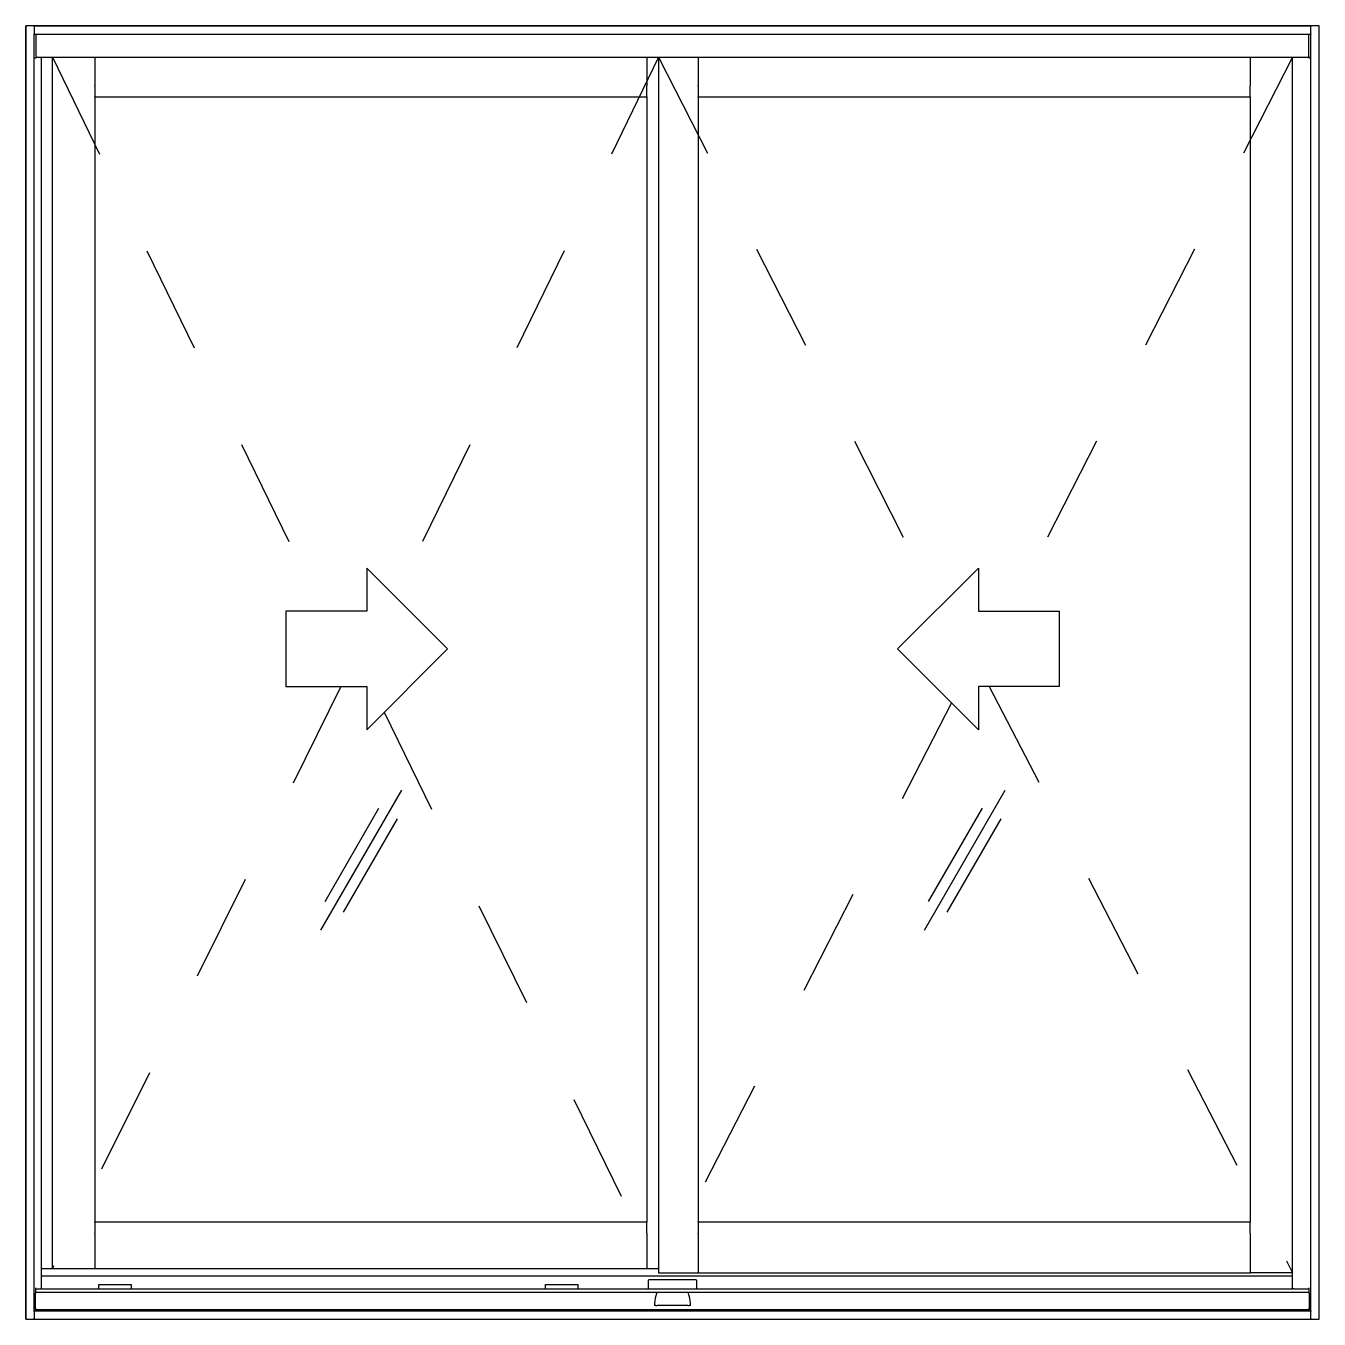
# Model space of a CAD drawing. Header units: millimetres. Extents: x 217.02 to 218.22, y 1061.45 to 1062.65.
import ezdxf

# ---------------------------------------------------------------- set-up
doc = ezdxf.new("R2010")
doc.units = ezdxf.units.MM
doc.header["$LTSCALE"] = 0.5
doc.linetypes.add('HIDDEN2', pattern=[0.1875, 0.125, -0.0625])
doc.layers.add('Gravia_Janelas', color=1, linetype='Continuous')
doc.layers.add('Gravia_Janelas_hidden2', color=1, linetype='HIDDEN2')

msp = doc.modelspace()

# ---------------------------------------------------------------- linework, layer by layer
at = {"layer": 'Gravia_Janelas'}
for p, q in [((217.0166, 1062.6513), (217.017, 1062.6513)), ((217.0166, 1061.4513), (217.0166, 1062.6513)), ((217.0238, 1062.6513), (217.017, 1062.6513)), ((217.0238, 1062.6513), (217.0242, 1062.6513)), ((217.0242, 1062.6509), (217.0242, 1062.6513)), ((217.0242, 1062.6513), (218.209, 1062.6513)), ((217.0242, 1062.6509), (217.0242, 1062.6441)), ((218.209, 1062.6513), (218.209, 1062.6509)), ((218.209, 1062.6513), (218.2094, 1062.6513)), ((218.209, 1062.6441), (218.209, 1062.6509)), ((218.2162, 1062.6513), (218.2094, 1062.6513)), ((218.2162, 1062.6513), (218.2166, 1062.6513)), ((218.2166, 1061.4513), (218.2166, 1062.6513)), ((217.0242, 1062.6437), (217.0242, 1062.6441)), ((217.0242, 1062.6437), (218.209, 1062.6437)), ((217.0242, 1061.4589), (217.0242, 1062.6437)), ((217.0262, 1062.6229), (217.0262, 1062.6437)), ((218.207, 1062.6229), (218.207, 1062.6437)), ((218.209, 1062.6441), (218.209, 1062.6437)), ((218.209, 1061.4589), (218.209, 1062.6437)), ((217.0242, 1062.6216), (217.0262, 1062.6216)), ((217.0262, 1062.6229), (217.0262, 1062.6216)), ((217.0262, 1062.6223), (218.207, 1062.6223)), ((217.0312, 1061.4794), (217.0312, 1062.6223)), ((217.0412, 1061.4984), (217.0412, 1062.6223)), ((217.0805, 1062.6223), (217.0805, 1062.5962)), ((217.5927, 1062.6223), (217.5927, 1062.5962)), ((217.6037, 1062.6223), (217.6037, 1061.4944)), ((217.6405, 1062.6223), (217.6405, 1062.5962)), ((218.1527, 1062.6223), (218.1527, 1062.5962)), ((218.192, 1061.4794), (218.192, 1062.6223)), ((218.207, 1062.6229), (218.207, 1062.6216)), ((218.207, 1062.6216), (218.209, 1062.6216)), ((217.0805, 1062.5956), (217.0805, 1062.5962)), ((217.0805, 1062.5956), (217.0805, 1062.5855)), ((217.5927, 1062.5962), (217.5927, 1062.5956)), ((217.5927, 1062.5855), (217.5927, 1062.5956)), ((217.6405, 1062.5956), (217.6405, 1062.5962)), ((217.6405, 1062.5956), (217.6405, 1062.5855)), ((218.1527, 1062.5962), (218.1527, 1062.5956)), ((218.1527, 1062.5855), (218.1527, 1062.5956)), ((217.0805, 1062.5852), (217.0805, 1062.5855)), ((217.0805, 1062.5852), (217.0805, 1061.5415)), ((217.5927, 1062.5852), (217.0805, 1062.5852)), ((217.5927, 1062.5855), (217.5927, 1062.5852)), ((217.5927, 1062.5852), (217.5927, 1061.5415)), ((217.6405, 1062.5852), (217.6405, 1062.5855)), ((218.1527, 1062.5852), (217.6405, 1062.5852)), ((217.6405, 1062.5852), (217.6405, 1061.5415)), ((218.1527, 1062.5855), (218.1527, 1062.5852)), ((218.1527, 1062.5852), (218.1527, 1061.5415)), ((217.2904, 1061.8123), (217.3654, 1061.9423)), ((217.8504, 1061.8123), (217.9254, 1061.9423)), ((217.2942, 1061.839), (217.3442, 1061.9256)), ((217.8542, 1061.839), (217.9042, 1061.9256)), ((217.3115, 1061.829), (217.3615, 1061.9156)), ((217.8715, 1061.829), (217.9215, 1061.9156)), ((217.0805, 1061.5412), (217.0805, 1061.5415)), ((217.0805, 1061.5415), (217.5927, 1061.5415)), ((217.0805, 1061.5412), (217.0805, 1061.5312)), ((217.5927, 1061.5415), (217.5927, 1061.5412)), ((217.5927, 1061.5312), (217.5927, 1061.5412)), ((217.6405, 1061.5412), (217.6405, 1061.5415)), ((217.6405, 1061.5415), (218.1527, 1061.5415)), ((217.6405, 1061.5412), (217.6405, 1061.5312)), ((218.1527, 1061.5415), (218.1527, 1061.5412)), ((218.1527, 1061.5312), (218.1527, 1061.5412)), ((217.0805, 1061.5306), (217.0805, 1061.5312)), ((217.0805, 1061.5306), (217.0805, 1061.4984)), ((217.5927, 1061.5312), (217.5927, 1061.5306)), ((217.5927, 1061.5306), (217.5927, 1061.4984)), ((217.6405, 1061.5306), (217.6405, 1061.5312)), ((217.6405, 1061.5306), (217.6405, 1061.4944)), ((218.1527, 1061.5312), (218.1527, 1061.5306)), ((218.1527, 1061.5306), (218.1527, 1061.4944)), ((217.0312, 1061.4984), (217.6037, 1061.4984)), ((217.0312, 1061.4914), (218.192, 1061.4914)), ((217.5941, 1061.4872), (217.5941, 1061.4794)), ((217.6386, 1061.4877), (217.5946, 1061.4877)), ((217.6037, 1061.4944), (217.6402, 1061.4944)), ((217.6391, 1061.4794), (217.6391, 1061.4872)), ((217.6405, 1061.4944), (217.6402, 1061.4944)), ((217.6405, 1061.4944), (218.1527, 1061.4944)), ((218.1527, 1061.4944), (218.153, 1061.4944)), ((218.192, 1061.4944), (218.153, 1061.4944)), ((217.0242, 1061.4755), (217.0257, 1061.4755)), ((217.0257, 1061.4804), (217.0257, 1061.4771)), ((217.0257, 1061.4794), (217.0306, 1061.4794)), ((217.0257, 1061.4771), (217.0257, 1061.4755)), ((217.0257, 1061.4765), (218.2075, 1061.4765)), ((217.0257, 1061.4614), (217.0257, 1061.4755)), ((217.0312, 1061.4794), (217.0306, 1061.4794)), ((217.0312, 1061.4794), (218.1921, 1061.4794)), ((217.0842, 1061.4798), (217.0842, 1061.4834)), ((217.0842, 1061.4834), (217.1142, 1061.4834)), ((217.0842, 1061.4794), (217.0842, 1061.4798)), ((217.1142, 1061.4834), (217.1142, 1061.4798)), ((217.1142, 1061.4798), (217.1142, 1061.4794)), ((217.4987, 1061.4798), (217.4987, 1061.4834)), ((217.4987, 1061.4834), (217.5287, 1061.4834)), ((217.4987, 1061.4794), (217.4987, 1061.4798)), ((217.5287, 1061.4834), (217.5287, 1061.4798)), ((217.5287, 1061.4798), (217.5287, 1061.4794)), ((218.1932, 1061.4794), (218.1921, 1061.4794)), ((218.1932, 1061.4794), (218.2075, 1061.4794)), ((218.2075, 1061.4771), (218.2075, 1061.4804)), ((218.2075, 1061.4755), (218.2075, 1061.4771)), ((218.2075, 1061.4755), (218.2075, 1061.4614)), ((218.2075, 1061.4755), (218.209, 1061.4755)), ((217.0242, 1061.4614), (217.0257, 1061.4614)), ((217.0257, 1061.4614), (217.0257, 1061.4604)), ((217.0257, 1061.4604), (218.2075, 1061.4604)), ((217.0257, 1061.4589), (217.0257, 1061.4604)), ((217.6012, 1061.4639), (217.5999, 1061.4639)), ((217.6012, 1061.4639), (217.6024, 1061.4639)), ((217.6308, 1061.4639), (217.6024, 1061.4639)), ((217.6308, 1061.4639), (217.632, 1061.4639)), ((217.6334, 1061.4639), (217.632, 1061.4639)), ((218.2075, 1061.4604), (218.2075, 1061.4614)), ((218.2075, 1061.4614), (218.209, 1061.4614)), ((218.2075, 1061.4604), (218.2075, 1061.4589)), ((217.017, 1061.4513), (217.0166, 1061.4513)), ((217.017, 1061.4513), (217.0238, 1061.4513)), ((217.0242, 1061.4513), (217.0238, 1061.4513)), ((217.0242, 1061.4589), (218.209, 1061.4589)), ((217.0242, 1061.4585), (217.0242, 1061.4589)), ((217.0242, 1061.4585), (217.0242, 1061.4517)), ((217.0242, 1061.4513), (217.0242, 1061.4517)), ((217.0242, 1061.4513), (218.209, 1061.4513)), ((218.209, 1061.4589), (218.209, 1061.4585)), ((218.209, 1061.4517), (218.209, 1061.4585)), ((218.209, 1061.4517), (218.209, 1061.4513)), ((218.2094, 1061.4513), (218.209, 1061.4513)), ((218.2094, 1061.4513), (218.2162, 1061.4513)), ((218.2166, 1061.4513), (218.2162, 1061.4513))]:
    msp.add_line(p, q, dxfattribs=at)
at = {"layer": 'Gravia_Janelas', "color": 2}
msp.add_lwpolyline([(217.0166, 1061.4513), (218.2166, 1061.4513), (218.2166, 1062.6513), (217.0166, 1062.6513)], close=True, dxfattribs=at)
at = {"layer": 'Gravia_Janelas'}
for points in [[(217.4079, 1062.0733), (217.3329, 1062.1483), (217.3329, 1062.1083), (217.2579, 1062.1083), (217.2579, 1062.0383), (217.3329, 1062.0383), (217.3329, 1061.9983), (217.4079, 1062.0733)], [(217.8254, 1062.0733), (217.9004, 1062.1483), (217.9004, 1062.1083), (217.9754, 1062.1083), (217.9754, 1062.0383), (217.9004, 1062.0383), (217.9004, 1061.9983), (217.8254, 1062.0733)]]:
    msp.add_lwpolyline(points, close=True, dxfattribs=at)
for points in [[(217.6019, 1061.4751), (217.6019, 1061.4751), (217.6019, 1061.4751), (217.6019, 1061.4751), (217.6019, 1061.4751), (217.6019, 1061.4751), (217.6019, 1061.4752), (217.6019, 1061.4752), (217.6019, 1061.4752), (217.6019, 1061.4752), (217.6019, 1061.4752), (217.6019, 1061.4752), (217.6019, 1061.4752), (217.6019, 1061.4752), (217.6019, 1061.4752), (217.6019, 1061.4752), (217.6019, 1061.4753), (217.6019, 1061.4753), (217.6019, 1061.4753), (217.6019, 1061.4753), (217.602, 1061.4753), (217.602, 1061.4753), (217.602, 1061.4753), (217.602, 1061.4753), (217.602, 1061.4753)], [(217.602, 1061.4753), (217.602, 1061.4754), (217.602, 1061.4755), (217.6021, 1061.4755), (217.6021, 1061.4756), (217.6021, 1061.4757), (217.6022, 1061.4757), (217.6022, 1061.4758), (217.6022, 1061.4758), (217.6023, 1061.4759), (217.6023, 1061.4759), (217.6023, 1061.476), (217.6024, 1061.476), (217.6024, 1061.4761), (217.6025, 1061.4761), (217.6025, 1061.4762), (217.6025, 1061.4762), (217.6026, 1061.4763), (217.6026, 1061.4763), (217.6027, 1061.4763), (217.6027, 1061.4764), (217.6027, 1061.4764), (217.6028, 1061.4764), (217.6028, 1061.4765), (217.6029, 1061.4765)], [(217.6304, 1061.4765), (217.6304, 1061.4765), (217.6305, 1061.4764), (217.6305, 1061.4764), (217.6305, 1061.4764), (217.6306, 1061.4763), (217.6306, 1061.4763), (217.6307, 1061.4763), (217.6307, 1061.4762), (217.6307, 1061.4762), (217.6308, 1061.4761), (217.6308, 1061.4761), (217.6309, 1061.476), (217.6309, 1061.476), (217.6309, 1061.4759), (217.631, 1061.4759), (217.631, 1061.4758), (217.6311, 1061.4758), (217.6311, 1061.4757), (217.6311, 1061.4757), (217.6312, 1061.4756), (217.6312, 1061.4755), (217.6312, 1061.4755), (217.6312, 1061.4754), (217.6313, 1061.4753)], [(217.6313, 1061.4753), (217.6313, 1061.4753), (217.6313, 1061.4753), (217.6313, 1061.4753), (217.6313, 1061.4753), (217.6313, 1061.4753), (217.6313, 1061.4753), (217.6313, 1061.4753), (217.6313, 1061.4753), (217.6313, 1061.4752), (217.6313, 1061.4752), (217.6313, 1061.4752), (217.6313, 1061.4752), (217.6313, 1061.4752), (217.6313, 1061.4752), (217.6313, 1061.4752), (217.6313, 1061.4752), (217.6313, 1061.4752), (217.6313, 1061.4752), (217.6313, 1061.4751), (217.6314, 1061.4751), (217.6314, 1061.4751), (217.6314, 1061.4751), (217.6314, 1061.4751), (217.6314, 1061.4751)]]:
    msp.add_lwpolyline(points, dxfattribs=at)
for centre, radius, start, end in [((217.5946, 1061.4872), 0.0005, 90, 180), ((217.6386, 1061.4872), 0.0005, 0, 90), ((217.6319, 1061.4639), 0.032, 163.6817, 180), ((217.6319, 1061.4639), 0.032, 159.6191, 163.6817), ((217.6014, 1061.4639), 0.032, 16.3183, 20.3809), ((217.6014, 1061.4639), 0.032, 0, 16.3183)]:
    msp.add_arc(centre, radius, start, end, dxfattribs=at)
at = {"layer": 'Gravia_Janelas_hidden2'}
for p, q in [((217.0412, 1062.6223), (217.2922, 1062.1083)), ((217.6037, 1062.6223), (217.3597, 1062.1215)), ((217.6037, 1062.6223), (217.8639, 1062.1119)), ((218.192, 1062.6223), (217.9295, 1062.1083)), ((217.309, 1062.0383), (217.0412, 1061.4984)), ((217.9106, 1062.0383), (218.192, 1061.4944)), ((217.3491, 1062.0145), (217.6037, 1061.4944)), ((217.8755, 1062.0232), (217.6037, 1061.4944))]:
    msp.add_line(p, q, dxfattribs=at)

doc.saveas('drawing.dxf')
